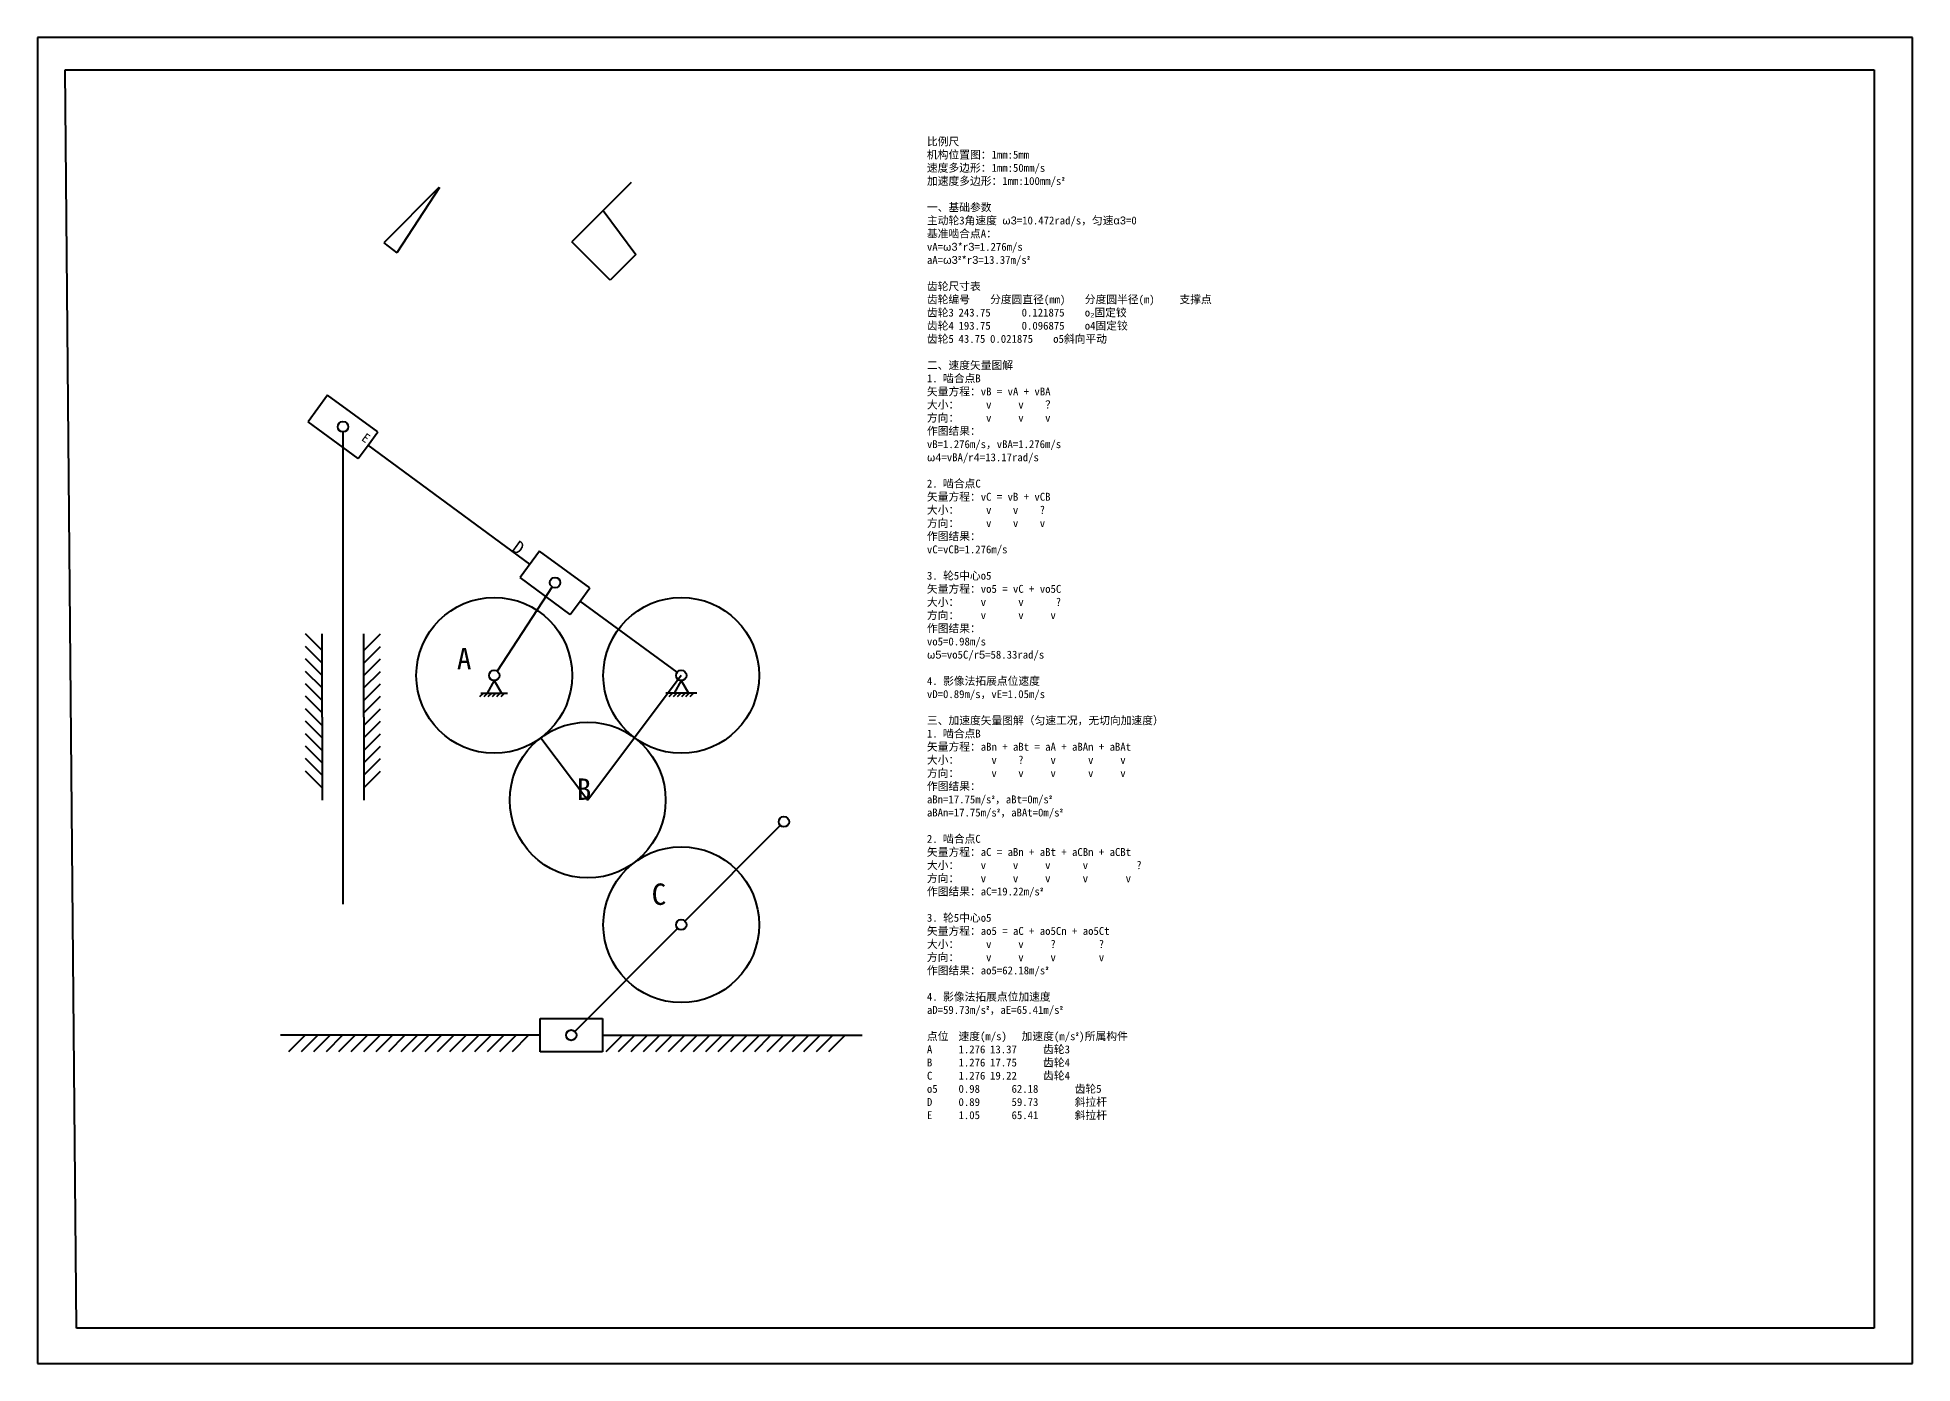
# Model space of a CAD drawing. Header units: millimetres. Extents: x -45 to 151584, y -246 to 72731.
# Drawn here: x -45 to 549, y -246 to 174 of the extents above.
import ezdxf

# ---------------------------------------------------------------- set-up
doc = ezdxf.new("R2010")
doc.units = ezdxf.units.MM

msp = doc.modelspace()

# ---------------------------------------------------------------- linework, layer by layer
for p, q in [((-44.85, 173.77), (-44.85, -246.23)), ((549.15, 173.77), (-44.85, 173.77)), ((549.15, -246.23), (549.15, 173.77)), ((-36.08, 163.52), (536.99, 163.52)), ((-32.46, -235.03), (-36.08, 163.52)), ((536.99, 163.52), (536.99, -235.03)), ((82.34, 126.24), (64.88, 108.78)), ((82.51, 126.22), (68.98, 105.57)), ((143.27, 127.87), (124.44, 109.04)), ((134.33, 118.93), (144.74, 105.05)), ((64.88, 108.78), (68.98, 105.57)), ((136.61, 96.86), (124.44, 109.04)), ((144.74, 105.05), (136.61, 96.86)), ((47.04, 60.49), (40.9, 52.05)), ((63.01, 48.87), (47.04, 60.49)), ((56.77, 40.39), (40.9, 52.05)), ((51.93, 48.83), (51.93, -100.72)), ((59.89, 44.63), (63.01, 48.87)), ((56.77, 40.39), (59.89, 44.63)), ((111.16, 6.94), (59.89, 44.63)), ((114.21, 11.12), (108.06, 2.68)), ((130.17, -0.5), (114.21, 11.12)), ((123.94, -8.99), (108.06, 2.68)), ((118.2, -0.27), (100.74, -26.91)), ((123.94, -8.99), (127.05, -4.74)), ((127.05, -4.74), (130.17, -0.5)), ((157.75, -27.31), (127.05, -4.74)), ((45.35, -20.42), (40.09, -15.16)), ((45.35, -41.49), (45.35, -15.16)), ((58.51, -41.49), (58.51, -15.16)), ((58.51, -20.42), (63.78, -15.16)), ((45.35, -24.37), (40.09, -19.11)), ((45.35, -28.32), (40.09, -23.06)), ((58.51, -24.37), (63.78, -19.11)), ((58.51, -28.32), (63.78, -23.06)), ((45.35, -32.27), (40.09, -27.01)), ((58.51, -32.27), (63.78, -27.01)), ((159.08, -28.28), (129.46, -67.77)), ((45.35, -36.22), (40.09, -30.96)), ((45.35, -40.17), (40.09, -34.91)), ((58.51, -36.22), (63.78, -30.96)), ((58.51, -40.17), (63.78, -34.91)), ((95.32, -34.95), (96.39, -33.87)), ((95.58, -33.87), (104.09, -33.87)), ((96.63, -34.95), (97.71, -33.87)), ((99.84, -29.93), (97.56, -33.87)), ((97.95, -34.95), (99.03, -33.87)), ((99.27, -34.95), (100.34, -33.87)), ((99.84, -29.93), (102.12, -33.87)), ((100.7, -34.99), (101.77, -33.91)), ((102.01, -34.99), (103.09, -33.91)), ((163.99, -33.87), (154.16, -33.87)), ((155.28, -34.95), (156.35, -33.87)), ((156.59, -34.95), (157.67, -33.87)), ((159.08, -29.93), (156.8, -33.87)), ((157.91, -34.95), (158.99, -33.87)), ((159.08, -29.93), (161.35, -33.87)), ((159.23, -34.95), (160.3, -33.87)), ((160.54, -34.95), (161.62, -33.87)), ((161.86, -34.95), (162.94, -33.87)), ((45.35, -44.12), (40.09, -38.85)), ((45.35, -41.49), (45.35, -67.81)), ((58.51, -44.12), (63.78, -38.85)), ((58.51, -41.49), (58.51, -67.81)), ((45.35, -48.07), (40.09, -42.8)), ((45.35, -52.02), (40.09, -46.75)), ((58.51, -48.07), (63.78, -42.8)), ((58.51, -52.02), (63.78, -46.75)), ((45.35, -55.97), (40.09, -50.7)), ((58.51, -55.97), (63.78, -50.7)), ((114.65, -48.03), (129.46, -67.77)), ((45.35, -59.92), (40.09, -54.65)), ((45.35, -63.87), (40.09, -58.6)), ((58.51, -59.92), (63.78, -54.65)), ((58.51, -63.87), (63.78, -58.6)), ((160.24, -106.1), (190.44, -75.8)), ((190.44, -75.8), (160.24, -106.1)), ((157.91, -108.43), (125.39, -141.06)), ((114.35, -142.23), (32.08, -142.23)), ((39.98, -142.23), (34.71, -147.49)), ((43.93, -142.23), (38.66, -147.49)), ((47.88, -142.23), (42.61, -147.49)), ((51.82, -142.23), (46.56, -147.49)), ((55.77, -142.23), (50.51, -147.49)), ((59.72, -142.23), (54.46, -147.49)), ((63.67, -142.23), (58.41, -147.49)), ((67.62, -142.23), (62.36, -147.49)), ((71.57, -142.23), (66.3, -147.49)), ((75.52, -142.23), (70.25, -147.49)), ((79.14, -142.23), (73.87, -147.49)), ((83.09, -142.23), (77.82, -147.49)), ((87.04, -142.23), (81.77, -147.49)), ((90.99, -142.23), (85.72, -147.49)), ((94.94, -142.23), (89.67, -147.49)), ((98.89, -142.23), (93.62, -147.49)), ((102.83, -142.23), (97.57, -147.49)), ((106.78, -142.23), (101.52, -147.49)), ((110.73, -142.23), (105.47, -147.49)), ((114.35, -147.49), (114.35, -136.96)), ((114.35, -136.96), (134.1, -136.96)), ((134.1, -136.96), (134.1, -142.23)), ((134.1, -142.23), (134.1, -147.49)), ((134.1, -142.23), (216.37, -142.23)), ((140.45, -142.23), (135.19, -147.49)), ((144.4, -142.23), (139.14, -147.49)), ((148.35, -142.23), (143.08, -147.49)), ((152.3, -142.23), (147.03, -147.49)), ((156.25, -142.23), (150.98, -147.49)), ((160.2, -142.23), (154.93, -147.49)), ((164.15, -142.23), (158.88, -147.49)), ((168.1, -142.23), (162.83, -147.49)), ((172.04, -142.23), (166.78, -147.49)), ((175.99, -142.23), (170.73, -147.49)), ((179.94, -142.23), (174.68, -147.49)), ((183.89, -142.23), (178.63, -147.49)), ((187.51, -142.23), (182.25, -147.49)), ((191.46, -142.23), (186.2, -147.49)), ((195.41, -142.23), (190.14, -147.49)), ((199.49, -142.23), (194.22, -147.49)), ((203.11, -142.23), (197.84, -147.49)), ((207.06, -142.23), (201.79, -147.49)), ((211.01, -142.23), (205.74, -147.49)), ((134.1, -147.49), (114.35, -147.49)), ((536.99, -235.03), (-32.46, -235.03)), ((-44.85, -246.23), (549.15, -246.23))]:
    msp.add_line(p, q)
for centre, radius in [((51.93, 50.48), 1.65), ((119.1, 1.1), 1.65), ((99.84, -28.28), 24.68), ((159.08, -28.28), 24.68), ((99.84, -28.28), 1.65), ((159.08, -28.28), 1.65), ((159.08, -28.28), 1.65), ((129.46, -67.77), 24.68), ((191.6, -74.63), 1.65), ((159.08, -107.26), 24.68), ((159.08, -107.26), 1.65), ((124.23, -142.23), 1.65)]:
    msp.add_circle(centre, radius)

# ---------------------------------------------------------------- texts
for s, height, rotation, p in [('E', 2.89, 323.68091, (57.56, 46.34)), ('D', 4.15, 323.9472, (105.16, 11.35))]:
    msp.add_text(s, height=height, rotation=rotation).set_placement(p)
for s, p in [('A', (88.01, -26.38)), ('B', (125.97, -67.71)), ('C', (149.71, -100.97))]:
    msp.add_text(s, height=6.78).set_placement(p)
at = {"insert": (236.92, 142.07), "char_height": 2.5, "attachment_point": 1}
msp.add_mtext_dynamic_manual_height_columns('{\\fSimSun|b0|i0|c134|p2;比例尺}^J{\\fSimSun|b0|i0|c134|p2;机构位置图：}1mm:5mm^J{\\fSimSun|b0|i0|c134|p2;速度多边形：}1mm:50mm/s^J{\\fSimSun|b0|i0|c134|p2;加速度多边形：}1mm:100mm/s{\\fISOCPEUR|b0|i0|c0|p34;²}^J^J{\\fSimSun|b0|i0|c134|p2;一、基础参数}^J{\\fSimSun|b0|i0|c134|p2;主动轮}3{\\fSimSun|b0|i0|c134|p2;角速度} {\\fSimSun|b0|i0|c0|p2;ω\\fArial|b0|i0|c0|p34;3}=10.472rad/s{\\fSimSun|b0|i0|c134|p2;，匀速\\fArial|b0|i0|c0|p34;α3}=0^J{\\fSimSun|b0|i0|c134|p2;基准啮合点}A{\\fSimSun|b0|i0|c134|p2;：}^JvA={\\fSimSun|b0|i0|c0|p2;ω\\fArial|b0|i0|c0|p34;3}*r{\\fArial|b0|i0|c0|p34;3}=1.276m/s^JaA={\\fArial|b0|i0|c0|p34;ω3\\fISOCPEUR|b0|i0|c0|p34;²}*r{\\fArial|b0|i0|c0|p34;3}=13.37m/s{\\fISOCPEUR|b0|i0|c0|p34;²}^J^J{\\fSimSun|b0|i0|c134|p2;齿轮尺寸表}^J{\\fSimSun|b0|i0|c134|p2;齿轮编号}^I{\\fSimSun|b0|i0|c134|p2;分度圆直径}(mm)^I{\\fSimSun|b0|i0|c134|p2;分度圆半径}(m)^I{\\fSimSun|b0|i0|c134|p2;支撑点}^J{\\fSimSun|b0|i0|c134|p2;齿轮}3^I243.75^I0.121875^Io{\\fISOCPEUR|b0|i0|c0|p34;₂\\fSimSun|b0|i0|c134|p2;固定铰}^J{\\fSimSun|b0|i0|c134|p2;齿轮}4^I193.75^I0.096875^Io4{\\fSimSun|b0|i0|c134|p2;固定铰}^J{\\fSimSun|b0|i0|c134|p2;齿轮}5^I43.75^I0.021875^Io5{\\fSimSun|b0|i0|c134|p2;斜向平动}^J^J{\\fSimSun|b0|i0|c134|p2;二、速度矢量图解}^J1. {\\fSimSun|b0|i0|c134|p2;啮合点}B^J{\\fSimSun|b0|i0|c134|p2;矢量方程：}vB = vA + vBA^J{\\fSimSun|b0|i0|c134|p2;大小：\\fSimSun|b0|i0|c0|p2;   \\fSimSun|b0|i0|c134|p2;  v}     {\\fSimSun|b0|i0|c134|p2;v}    {\\fSimSun|b0|i0|c134|p2;？\\P方向：\\fSimSun|b0|i0|c0|p2;   \\fSimSun|b0|i0|c134|p2;  v}     {\\fSimSun|b0|i0|c134|p2;v}    v\\P{\\fSimSun|b0|i0|c134|p2;作图结果：}^JvB=1.276m/s{\\fSimSun|b0|i0|c134|p2;，}vBA=1.276m/s^J{\\fSimSun|b0|i0|c0|p2;ω\\fArial|b0|i0|c0|p34;4}=vBA/r{\\fArial|b0|i0|c0|p34;4}=13.17rad/s^J^J2. {\\fSimSun|b0|i0|c134|p2;啮合点}C^J{\\fSimSun|b0|i0|c134|p2;矢量方程：}vC = vB + vCB^J{\\fSimSun|b0|i0|c134|p2;大小：\\fSimSun|b0|i0|c0|p2;    \\fSimSun|b0|i0|c134|p2; v}    {\\fSimSun|b0|i0|c134|p2;v}    {\\fSimSun|b0|i0|c134|p2;?\\P方向：\\fSimSun|b0|i0|c0|p2;   \\fSimSun|b0|i0|c134|p2; \\fSimSun|b0|i0|c0|p2; \\fSimSun|b0|i0|c134|p2;v}    v    {\\fSimSun|b0|i0|c134|p2;v}^J{\\fSimSun|b0|i0|c134|p2;作图结果：}^JvC=vCB=1.276m/s^J^J3. {\\fSimSun|b0|i0|c134|p2;轮}5{\\fSimSun|b0|i0|c134|p2;中心}o5^J{\\fSimSun|b0|i0|c134|p2;矢量方程：}vo5 = vC + vo5C^J{\\fSimSun|b0|i0|c134|p2;大小：\\fSimSun|b0|i0|c0|p2;    \\fSimSun|b0|i0|c134|p2;v}      {\\fSimSun|b0|i0|c134|p2;v}      {\\fSimSun|b0|i0|c134|p2;?}^J{\\fSimSun|b0|i0|c134|p2;方向：\\fSimSun|b0|i0|c0|p2;    \\fSimSun|b0|i0|c134|p2;v}      v     {\\fSimSun|b0|i0|c134|p2;v\\P作图结果：}^Jvo5=0.98m/s^J{\\fSimSun|b0|i0|c0|p2;ω\\fArial|b0|i0|c0|p34;5}=vo5C/r{\\fArial|b0|i0|c0|p34;5}=58.33rad/s^J^J4. {\\fSimSun|b0|i0|c134|p2;影像法拓展点位速度}^JvD=0.89m/s{\\fSimSun|b0|i0|c134|p2;，}vE=1.05m/s^J^J{\\fSimSun|b0|i0|c134|p2;三、加速度矢量图解（匀速工况，无切向加速度）}^J1. {\\fSimSun|b0|i0|c134|p2;啮合点}B^J{\\fSimSun|b0|i0|c134|p2;矢量方程：}aBn + aBt = aA + aBAn + aBAt^J{\\fSimSun|b0|i0|c134|p2;大小：\\fSimSun|b0|i0|c0|p2;      \\fSimSun|b0|i0|c134|p2;v}    {\\fSimSun|b0|i0|c134|p2;?}     {\\fSimSun|b0|i0|c134|p2;v}      {\\fSimSun|b0|i0|c134|p2;v}     {\\fSimSun|b0|i0|c134|p2;v\\P方向：\\fSimSun|b0|i0|c0|p2;      \\fSimSun|b0|i0|c134|p2;v}    {\\fSimSun|b0|i0|c134|p2;v}     {\\fSimSun|b0|i0|c134|p2;v}      {\\fSimSun|b0|i0|c134|p2;v}     {\\fSimSun|b0|i0|c134|p2;v}^J{\\fSimSun|b0|i0|c134|p2;作图结果：}^JaBn=17.75m/s{\\fISOCPEUR|b0|i0|c0|p34;²\\fSimSun|b0|i0|c134|p2;，}aBt=0m/s{\\fISOCPEUR|b0|i0|c0|p34;²}^JaBAn=17.75m/s{\\fISOCPEUR|b0|i0|c0|p34;²\\fSimSun|b0|i0|c134|p2;，}aBAt=0m/s{\\fISOCPEUR|b0|i0|c0|p34;²}^J^J2. {\\fSimSun|b0|i0|c134|p2;啮合点}C^J{\\fSimSun|b0|i0|c134|p2;矢量方程：}aC = aBn + aBt + aCBn + aCBt^J{\\fSimSun|b0|i0|c134|p2;大小：    v}     {\\fSimSun|b0|i0|c134|p2;v}     {\\fSimSun|b0|i0|c134|p2;v}      {\\fSimSun|b0|i0|c134|p2;v        } {\\fSimSun|b0|i0|c134|p2;?\\P方向：    v}     {\\fSimSun|b0|i0|c134|p2;v}     {\\fSimSun|b0|i0|c134|p2;v}      {\\fSimSun|b0|i0|c134|p2;v}       v^J{\\fSimSun|b0|i0|c134|p2;作图结果：}aC=19.22m/s{\\fISOCPEUR|b0|i0|c0|p34;²}^J^J3. {\\fSimSun|b0|i0|c134|p2;轮}5{\\fSimSun|b0|i0|c134|p2;中心}o5^J{\\fSimSun|b0|i0|c134|p2;矢量方程：}ao5 = aC + ao5Cn + ao5Ct^J{\\fSimSun|b0|i0|c134|p2;大小：     v}     {\\fSimSun|b0|i0|c134|p2;v}     {\\fSimSun|b0|i0|c134|p2;?}        {\\fSimSun|b0|i0|c134|p2;?}^J{\\fSimSun|b0|i0|c134|p2;方向：     v}     {\\fSimSun|b0|i0|c134|p2;v}     {\\fSimSun|b0|i0|c134|p2;v}        v^J{\\fSimSun|b0|i0|c134|p2;作图结果：}ao5=62.18m/s{\\fISOCPEUR|b0|i0|c0|p34;²}^J^J4. {\\fSimSun|b0|i0|c134|p2;影像法拓展点位加速度}^JaD=59.73m/s{\\fISOCPEUR|b0|i0|c0|p34;²\\fSimSun|b0|i0|c134|p2;，}aE=65.41m/s{\\fISOCPEUR|b0|i0|c0|p34;²}^J^J{\\fSimSun|b0|i0|c134|p2;点位}^I{\\fSimSun|b0|i0|c134|p2;速度}(m/s)^I{\\fSimSun|b0|i0|c134|p2;加速度}(m/s{\\fISOCPEUR|b0|i0|c0|p34;²})^I{\\fSimSun|b0|i0|c134|p2;所属构件}^JA^I1.276^I13.37^I    {\\fSimSun|b0|i0|c134|p2;齿轮}3^JB^I1.276^I17.75^I    {\\fSimSun|b0|i0|c134|p2;齿轮}4^JC^I1.276^I19.22^I    {\\fSimSun|b0|i0|c134|p2;齿轮}4^Jo5^I0.98^I    62.18^I    {\\fSimSun|b0|i0|c134|p2;齿轮}5^JD^I0.89^I    59.73^I    {\\fSimSun|b0|i0|c134|p2;斜拉杆}^JE^I1.05^I    65.41^I    {\\fSimSun|b0|i0|c134|p2;斜拉杆}', width=278.2748, gutter_width=30, heights=[0], dxfattribs=at)

doc.saveas('drawing.dxf')
